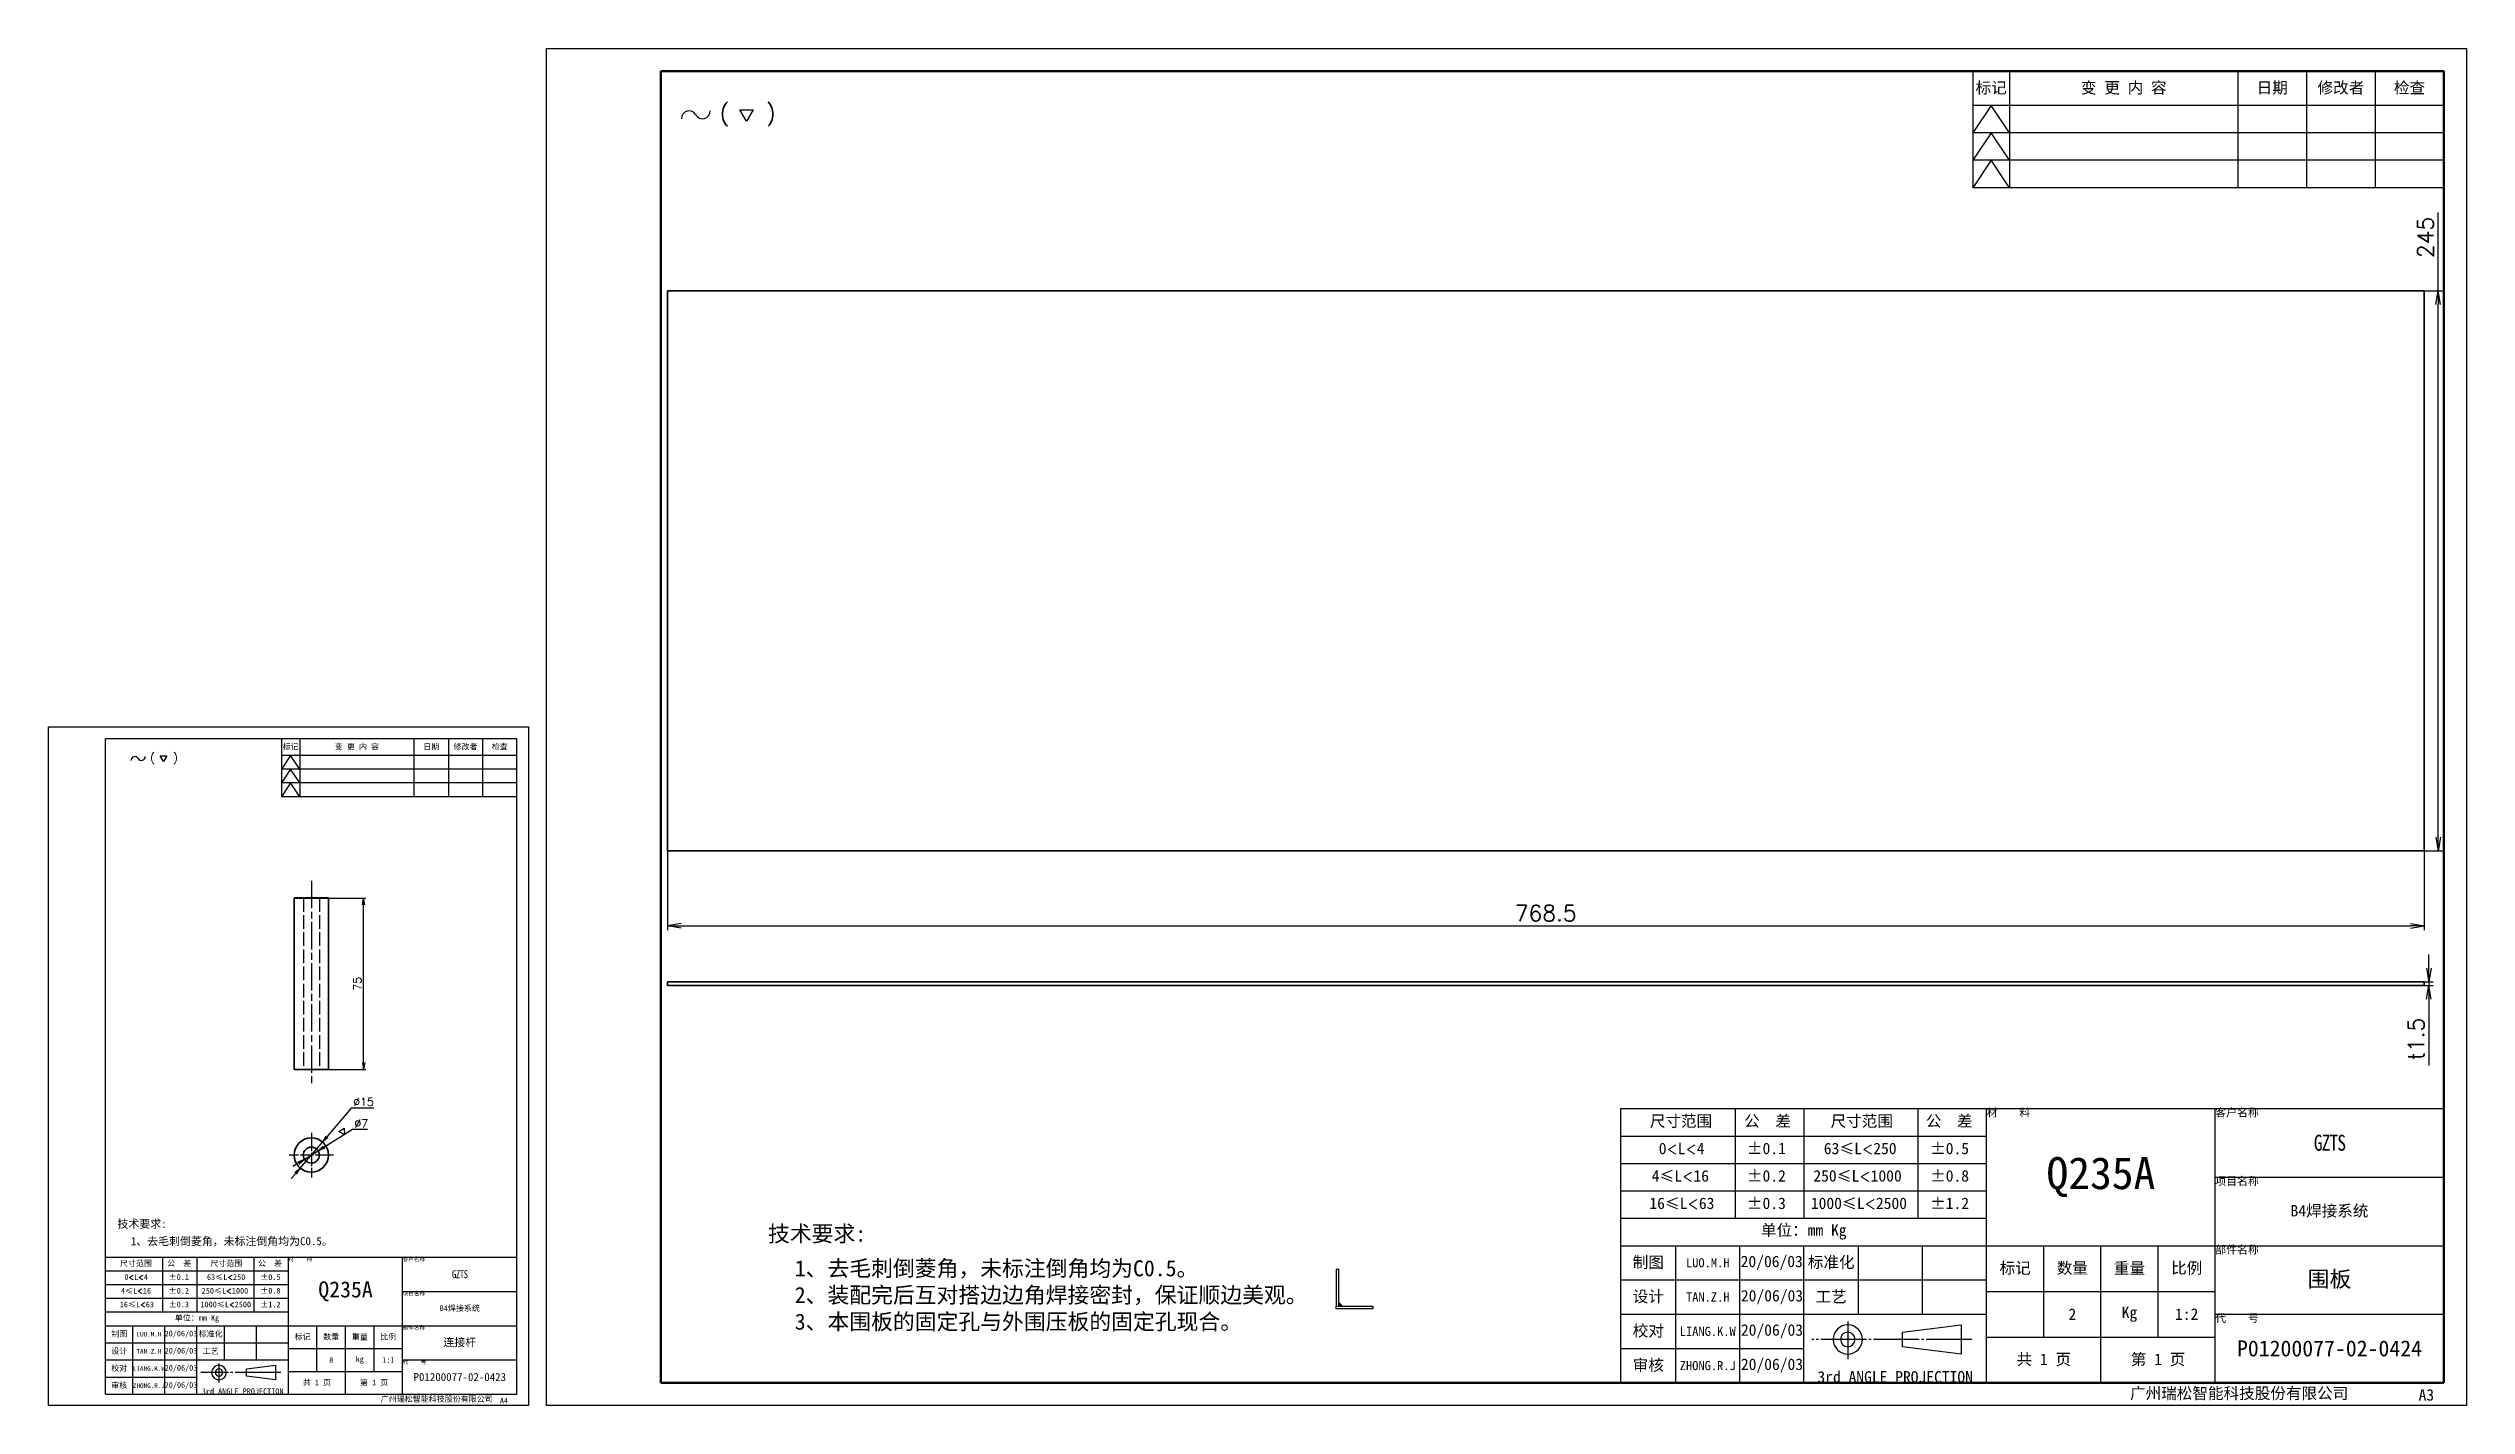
# Model space of a CAD drawing. Header units: millimetres. Extents: x -73083 to 81340, y -6859 to 6812.
# Drawn here: x 66683 to 67741, y -6850 to -6256 of the extents above; entities that cross this region are included whole.
import ezdxf

# ---------------------------------------------------------------- set-up
doc = ezdxf.new("R2010")
doc.units = ezdxf.units.MM
for name, pattern in [('AM_ISO02W050', [7.5, 6, -1.5]), ('AM_ISO08W050', [18, 12, -1.5, 3, -1.5]), ('CENTER-HOKUTO', [23, 20, -1, 1, -1])]:
    doc.linetypes.add(name, pattern=pattern)
doc.layers.add('A3', color=7, linetype='Continuous', plot=False)
for name, color, linetype in [('A4', 7, 'Continuous'), ('title_frame', 7, 'Continuous'), ('word_dim', 253, 'Continuous')]:
    doc.layers.add(name, color=color, linetype=linetype)
for name, color, linetype, lineweight in [('AM_7', 2, 'AM_ISO08W050', 25), ('AM_HID', 1, 'AM_ISO02W050', 25), ('AM_VIS', 7, 'Continuous', 50), ('SOLID LINE', 7, 'Continuous', 30)]:
    doc.layers.add(name, color=color, linetype=linetype, lineweight=lineweight)
doc.styles.get("Standard").update_dxf_attribs({"font": 'romans.shx', "bigfont": 'bigfont.shx'})
doc.dimstyles.new('RS-1-1', dxfattribs={"dimtxt": 3.5, "dimasz": 3, "dimexe": 1, "dimexo": 0, "dimgap": 1, "dimtad": 3, "dimdec": 4, "dimdsep": 46, "dimtxsty": 'Standard', "dimblk1": 'OPEN', "dimblk2": 'OPEN', "dimsah": 1, "dimcen": 0, "dimclrd": 256, "dimclre": 256, "dimclrt": 3, "dimadec": 0, "dimazin": 0, "dimtfac": 1, "dimtdec": 4, "dimtmove": 0, "dimatfit": 3, "dimfxl": 0, "dimtolj": 1, "dimtzin": 0, "dimarcsym": 0})
doc.dimstyles.new('RS-1-1$3', dxfattribs={"dimtxt": 3.5, "dimasz": 3, "dimexe": 1, "dimexo": 0, "dimgap": 1, "dimtad": 3, "dimtih": 1, "dimtoh": 1, "dimdsep": 46, "dimtxsty": 'Standard', "dimblk1": 'OPEN', "dimblk2": 'OPEN', "dimsah": 1, "dimcen": 0, "dimclrd": 256, "dimclre": 256, "dimclrt": 3, "dimadec": 0, "dimazin": 0, "dimtfac": 1, "dimtmove": 0, "dimatfit": 3, "dimfxl": 0, "dimtolj": 1, "dimtzin": 0, "dimarcsym": 0})
doc.dimstyles.new('STANDARD1-2', dxfattribs={"dimscale": 2, "dimtxt": 3.5, "dimasz": 3, "dimexe": 1, "dimexo": 0, "dimgap": 1, "dimtad": 3, "dimdsep": 46, "dimtxsty": 'Standard', "dimblk1": 'OPEN', "dimblk2": 'OPEN', "dimsah": 1, "dimcen": 0, "dimclrd": 256, "dimclre": 256, "dimclrt": 3, "dimazin": 2, "dimtfac": 1, "dimtmove": 0, "dimatfit": 3, "dimldrblk": 'OPEN', "dimfxl": 0, "dimtolj": 1, "dimlwd": -1, "dimlwe": -1, "dimarcsym": 0})

# ---------------------------------------------------------------- blocks, each defined once
blk = doc.blocks.new('shiage0')
at = {"layer": 'word_dim', "color": 3, "linetype": 'Continuous'}
for centre, start, end in [((1.69, 0), 30, 180), ((4.61, 1.69), 210, 0)]:
    blk.add_arc(centre, 1.69, start, end, dxfattribs=at)
blk = doc.blocks.new('12')
at = {"layer": 'title_frame', "color": 3, "linetype": 'Continuous'}
blk.add_lwpolyline([(20.46, 3.03), (19.01, 5.53), (21.9, 5.53)], close=True, dxfattribs=at)
blk.add_blockref('shiage0', (6.23, 3.56), dxfattribs=at)
blk.add_text('(   )', height=3.5, dxfattribs=at).set_placement((14.64, 3.08))
blk = doc.blocks.new('_Open')
at = {"color": 0, "lineweight": -2}
for p, q in [((-1, 0.17), (0, 0)), ((-1, -0.17), (0, 0)), ((0, 0), (-1, 0))]:
    blk.add_line(p, q, dxfattribs=at)
blk = doc.blocks.new('*D684')
at = {"layer": 'DEFPOINTS', "color": 0, "ltscale": 2}
for p in [(66953.8, -6607.4), (67722.3, -6607.4), (67722.3, -6640.2)]:
    blk.add_point(p, dxfattribs=at)
at = {"layer": 'word_dim', "ltscale": 2}
for p, q in [((66953.8, -6607.4), (66953.8, -6642.2)), ((67722.3, -6607.4), (67722.3, -6642.2)), ((66959.8, -6640.2), (67716.3, -6640.2))]:
    blk.add_line(p, q, dxfattribs=at)
at = {"layer": 'word_dim', "ltscale": 2, "xscale": 6, "yscale": 6, "zscale": 6, "rotation": 180}
blk.add_blockref('_Open', (66953.8, -6640.2), dxfattribs=at)
at = {"layer": 'word_dim', "ltscale": 2, "xscale": 6, "yscale": 6, "zscale": 6}
blk.add_blockref('_Open', (67722.3, -6640.2), dxfattribs=at)
at = {"layer": 'word_dim', "color": 3, "ltscale": 2, "insert": (67338, -6634.7), "char_height": 7, "attachment_point": 5}
blk.add_mtext('\\A1;768.5', dxfattribs=at)
blk = doc.blocks.new('*D685')
at = {"layer": 'DEFPOINTS', "color": 0, "ltscale": 2}
for p in [(67722.3, -6362.4), (67728.4, -6362.4), (67722.3, -6607.4)]:
    blk.add_point(p, dxfattribs=at)
at = {"layer": 'word_dim', "ltscale": 2}
for p, q in [((67728.4, -6362.4), (67728.4, -6328)), ((67722.3, -6362.4), (67730.4, -6362.4)), ((67728.4, -6601.4), (67728.4, -6368.4)), ((67722.3, -6607.4), (67730.4, -6607.4))]:
    blk.add_line(p, q, dxfattribs=at)
at = {"layer": 'word_dim', "ltscale": 2, "xscale": 6, "yscale": 6, "zscale": 6}
for p, rotation in [((67728.4, -6362.4), 90), ((67728.4, -6607.4), 270)]:
    blk.add_blockref('_Open', p, dxfattribs=dict(at, rotation=rotation))
at = {"layer": 'word_dim', "color": 3, "ltscale": 2, "insert": (67722.9, -6339), "char_height": 7, "attachment_point": 5, "rotation": 90}
blk.add_mtext('\\A1;245', dxfattribs=at)
blk = doc.blocks.new('*D686')
at = {"layer": 'DEFPOINTS', "color": 0, "ltscale": 2}
for p in [(67722.3, -6664.8), (67722.3, -6666.3), (67724.3, -6666.3)]:
    blk.add_point(p, dxfattribs=at)
at = {"layer": 'word_dim', "ltscale": 2}
for p, q in [((67724.3, -6658.8), (67724.3, -6652.8)), ((67722.3, -6664.8), (67726.3, -6664.8)), ((67724.3, -6664.8), (67724.3, -6666.3)), ((67722.3, -6666.3), (67726.3, -6666.3)), ((67724.3, -6672.3), (67724.3, -6701.3))]:
    blk.add_line(p, q, dxfattribs=at)
at = {"layer": 'word_dim', "ltscale": 2, "xscale": 6, "yscale": 6, "zscale": 6}
for p, rotation in [((67724.3, -6664.8), 270), ((67724.3, -6666.3), 90)]:
    blk.add_blockref('_Open', p, dxfattribs=dict(at, rotation=rotation))
at = {"layer": 'word_dim', "color": 3, "ltscale": 2, "insert": (67718.8, -6689.8), "char_height": 7, "attachment_point": 5, "rotation": 90}
blk.add_mtext('\\A1;{\\Fromans,bigfont|c134;t}1.5', dxfattribs=at)
blk = doc.blocks.new('*D739')
at = {"layer": 'DEFPOINTS', "color": 0, "linetype": 'Continuous', "ltscale": 12}
for p in [(66790.5, -6628.1), (66820.8, -6628.1), (66790.5, -6703.1)]:
    blk.add_point(p, dxfattribs=at)
at = {"layer": 'word_dim', "linetype": 'Continuous', "lineweight": -2, "ltscale": 12}
for p, q in [((66790.5, -6628.1), (66821.8, -6628.1)), ((66820.8, -6700.1), (66820.8, -6631.1)), ((66790.5, -6703.1), (66821.8, -6703.1))]:
    blk.add_line(p, q, dxfattribs=at)
at = {"layer": 'word_dim', "linetype": 'Continuous', "lineweight": -2, "ltscale": 12, "xscale": 3, "yscale": 3, "zscale": 3}
for p, rotation in [((66820.8, -6628.1), 90), ((66820.8, -6703.1), 270)]:
    blk.add_blockref('_Open', p, dxfattribs=dict(at, rotation=rotation))
at = {"layer": 'word_dim', "color": 3, "linetype": 'Continuous', "ltscale": 12, "insert": (66818.1, -6665.6), "char_height": 3.5, "attachment_point": 5, "rotation": 90}
blk.add_mtext('\\A1;75', dxfattribs=at)
blk = doc.blocks.new('*D740')
at = {"layer": 'DEFPOINTS', "color": 0, "linetype": 'Continuous', "ltscale": 5}
for p in [(66802.8, -6734.9), (66793.1, -6746.3)]:
    blk.add_point(p, dxfattribs=at)
at = {"layer": 'word_dim', "linetype": 'Continuous', "lineweight": -2, "ltscale": 5}
for p, q in [((66815.4, -6720.1), (66804.8, -6732.6)), ((66825.3, -6720.1), (66815.4, -6720.1)), ((66793.1, -6746.3), (66802.8, -6734.9)), ((66791.2, -6748.6), (66789.2, -6750.8))]:
    blk.add_line(p, q, dxfattribs=at)
at = {"layer": 'word_dim', "linetype": 'Continuous', "lineweight": -2, "ltscale": 5, "xscale": 3, "yscale": 3, "zscale": 3}
for p, rotation in [((66802.8, -6734.9), 229.5368099981977), ((66793.1, -6746.3), 49.53680999819761)]:
    blk.add_blockref('_Open', p, dxfattribs=dict(at, rotation=rotation))
at = {"layer": 'word_dim', "color": 3, "linetype": 'Continuous', "ltscale": 5, "insert": (66820.8, -6717.3), "char_height": 3.5, "attachment_point": 5}
blk.add_mtext('\\A1;∅15', dxfattribs=at)
blk = doc.blocks.new('*D741')
at = {"layer": 'DEFPOINTS', "color": 0, "linetype": 'Continuous', "ltscale": 5}
for p in [(66800.9, -6738.7), (66795, -6742.4)]:
    blk.add_point(p, dxfattribs=at)
at = {"layer": 'word_dim', "linetype": 'Continuous', "lineweight": -2, "ltscale": 5}
for p, q in [((66795, -6742.4), (66800.9, -6738.7)), ((66816, -6729.4), (66803.5, -6737.2)), ((66822.5, -6729.4), (66816, -6729.4)), ((66792.4, -6744), (66789.9, -6745.6))]:
    blk.add_line(p, q, dxfattribs=at)
at = {"layer": 'word_dim', "linetype": 'Continuous', "lineweight": -2, "ltscale": 5, "xscale": 3, "yscale": 3, "zscale": 3}
for p, rotation in [((66800.9, -6738.7), 211.6234325830448), ((66795, -6742.4), 31.6234325830448)]:
    blk.add_blockref('_Open', p, dxfattribs=dict(at, rotation=rotation))
at = {"layer": 'word_dim', "color": 3, "linetype": 'Continuous', "ltscale": 5, "insert": (66819.8, -6726.7), "char_height": 3.5, "attachment_point": 5}
blk.add_mtext('\\A1;∅7', dxfattribs=at)
blk = doc.blocks.new('shiage1')
at = {"layer": 'word_dim', "color": 3, "linetype": 'Continuous'}
for p, q in [((0, 0), (-1.4, 2.5)), ((-1.4, 2.5), (1.4, 2.5)), ((1.4, 2.5), (0, 0))]:
    blk.add_line(p, q, dxfattribs=at)

msp = doc.modelspace()

# ---------------------------------------------------------------- hatches: boundary and pattern name
at = {"layer": 'word_dim', "linetype": 'Continuous', "ltscale": 5}
msp.add_hatch(color=3, dxfattribs=at).paths.add_polyline_path([(67247.55012, -6806.70975), (67249.15874, -6806.70975), (67247.55012, -6805.11479)])

# ---------------------------------------------------------------- linework, layer by layer
at = {"color": 7, "lineweight": 35}
for p, q in [((66953.75933, -6607.36063), (66953.75933, -6362.36057)), ((67722.25933, -6362.36057), (66953.75933, -6362.36057)), ((67722.25933, -6362.36057), (67722.25933, -6607.36063)), ((66953.75933, -6607.36063), (67722.25933, -6607.36063)), ((66790.46882, -6628.06396), (66790.46833, -6703.06396)), ((66805.46882, -6628.06408), (66805.46833, -6703.06408)), ((66953.75933, -6664.78894), (67722.25933, -6664.78894)), ((66953.75933, -6666.28894), (67722.25933, -6666.28894))]:
    msp.add_line(p, q, dxfattribs=at)
at = {"color": 7, "lineweight": 35, "ltscale": 0.375}
for p, q in [((66790.46882, -6628.06396), (66805.46882, -6628.06408)), ((66790.46833, -6703.06396), (66805.46833, -6703.06408))]:
    msp.add_line(p, q, dxfattribs=at)
at = {"color": 7, "lineweight": 35, "ltscale": 0.0375}
for p, q in [((66953.75933, -6664.78894), (66953.75933, -6666.28894)), ((67722.25933, -6664.78894), (67722.25933, -6666.28894))]:
    msp.add_line(p, q, dxfattribs=at)
at = {"color": 7, "lineweight": 35}
for radius in [7.5, 3.5]:
    msp.add_circle((66797.96833, -6740.57324), radius, dxfattribs=at)
at = {"layer": 'A3', "linetype": 'Continuous'}
msp.add_lwpolyline([(66900.88223, -6256.23236), (67740.88223, -6256.23236), (67740.88223, -6850.23236), (66900.88223, -6850.23236)], close=True, dxfattribs=at)
at = {"layer": 'A4', "linetype": 'Continuous'}
msp.add_lwpolyline([(66682.92243, -6553.23236), (66892.92243, -6553.23236), (66892.92243, -6850.23236), (66682.92243, -6850.23236)], close=True, dxfattribs=at)
at = {"layer": 'AM_7'}
msp.add_line((66797.96882, -6620.56384), (66797.96784, -6710.56457), dxfattribs=at)
at = {"layer": 'AM_7', "ltscale": 0.4875}
for p, q in [((66797.96833, -6730.82324), (66797.96833, -6750.32324)), ((66807.71833, -6740.57324), (66788.21833, -6740.57324))]:
    msp.add_line(p, q, dxfattribs=at)
at = {"layer": 'AM_HID'}
for p, q in [((66794.46882, -6628.06408), (66794.46833, -6703.06408)), ((66801.46882, -6628.06408), (66801.46833, -6703.06408))]:
    msp.add_line(p, q, dxfattribs=at)
at = {"layer": 'AM_VIS', "linetype": 'Continuous'}
for p, q in [((67730.88223, -6266.23236), (66950.88223, -6266.23236)), ((66950.88223, -6840.23236), (66950.88223, -6266.23236)), ((67730.88223, -6840.23236), (67730.88223, -6266.23236)), ((67730.88223, -6840.23236), (66950.88223, -6840.23236))]:
    msp.add_line(p, q, dxfattribs=at)
at = {"layer": 'title_frame', "linetype": 'Continuous'}
for p, q in [((67524.88223, -6266.23236), (67524.88223, -6317.23236)), ((67540.88223, -6266.23236), (67540.88223, -6317.23236)), ((67640.88223, -6317.23236), (67640.88223, -6266.23236)), ((67670.88223, -6266.23236), (67670.88223, -6317.23236)), ((67700.88223, -6266.23236), (67700.88223, -6317.23236)), ((67730.88223, -6317.23236), (67730.88223, -6266.23236)), ((67730.88223, -6281.23236), (67524.88223, -6281.23236)), ((67532.88223, -6281.23236), (67524.88223, -6293.23236)), ((67540.88223, -6293.23236), (67532.88223, -6281.23236)), ((67730.88223, -6293.23236), (67524.88223, -6293.23236)), ((67532.88223, -6293.23236), (67524.88223, -6305.23236)), ((67540.88223, -6305.23236), (67532.88223, -6293.23236)), ((67730.88223, -6305.23236), (67524.88223, -6305.23236)), ((67532.88223, -6305.23236), (67524.88223, -6317.23236)), ((67540.88223, -6317.23236), (67532.88223, -6305.23236)), ((67730.88223, -6317.23236), (67524.88223, -6317.23236)), ((66707.92243, -6558.23236), (66887.92243, -6558.23236)), ((66707.92243, -6845.23236), (66707.92243, -6558.23236)), ((66784.92243, -6558.23236), (66784.92243, -6583.73236)), ((66792.92243, -6558.23236), (66792.92243, -6583.73236)), ((66842.92243, -6583.73236), (66842.92243, -6558.23236)), ((66857.92243, -6558.23236), (66857.92243, -6583.73236)), ((66872.92243, -6558.23236), (66872.92243, -6583.73236)), ((66887.92243, -6845.23236), (66887.92243, -6558.23236)), ((66887.92243, -6565.73236), (66784.92243, -6565.73236)), ((66788.92243, -6565.73236), (66784.92243, -6571.73236)), ((66792.92243, -6571.73236), (66788.92243, -6565.73236)), ((66887.92243, -6571.73236), (66784.92243, -6571.73236)), ((66788.92243, -6571.73236), (66784.92243, -6577.73236)), ((66887.92243, -6577.73236), (66784.92243, -6577.73236)), ((66788.92243, -6577.73236), (66784.92243, -6583.73236)), ((66792.92243, -6577.73236), (66788.92243, -6571.73236)), ((66792.92243, -6583.73236), (66788.92243, -6577.73236)), ((66887.92243, -6583.73236), (66784.92243, -6583.73236)), ((67370.88223, -6720.23236), (67730.88223, -6720.23236)), ((67370.88223, -6840.23236), (67370.88223, -6720.23236)), ((67420.88223, -6720.23236), (67420.88223, -6768.23236)), ((67450.88223, -6720.23236), (67450.88223, -6768.23236)), ((67500.88223, -6768.23236), (67500.88223, -6720.23236)), ((67530.88223, -6840.23236), (67530.88223, -6720.23236)), ((67630.88223, -6840.23236), (67630.88223, -6720.23236)), ((67730.88223, -6840.23236), (67730.88223, -6720.23236)), ((67370.88223, -6732.23236), (67530.88223, -6732.23236)), ((67370.88223, -6744.23236), (67530.88223, -6744.23236)), ((67370.88223, -6756.23236), (67530.88223, -6756.23236)), ((67630.88223, -6750.23236), (67730.88223, -6750.23236)), ((67370.88223, -6768.23236), (67530.88223, -6768.23236)), ((67370.88223, -6780.23236), (67730.88223, -6780.23236)), ((67394.88223, -6840.23236), (67394.88223, -6780.23236)), ((67422.88223, -6840.23236), (67422.88223, -6780.23236)), ((67422.88223, -6840.23236), (67422.88223, -6780.23236)), ((67422.88223, -6840.23236), (67422.88223, -6780.23236)), ((67450.88223, -6840.23236), (67450.88223, -6780.23236)), ((67474.88223, -6810.23236), (67474.88223, -6780.23236)), ((67502.88223, -6810.23236), (67502.88223, -6780.23236)), ((67555.88223, -6820.23236), (67555.88223, -6780.23236)), ((67580.88223, -6840.23236), (67580.88223, -6780.23236)), ((67605.88223, -6820.23236), (67605.88223, -6780.23236)), ((66707.92243, -6785.23236), (66887.92243, -6785.23236)), ((66707.92243, -6845.23236), (66707.92243, -6785.23236)), ((66707.92243, -6791.23236), (66787.92243, -6791.23236)), ((66732.92243, -6785.23236), (66732.92243, -6809.23236)), ((66747.92243, -6785.23236), (66747.92243, -6809.23236)), ((66772.92243, -6809.23236), (66772.92243, -6785.23236)), ((66787.92243, -6845.23236), (66787.92243, -6785.23236)), ((66837.92243, -6845.23236), (66837.92243, -6785.23236)), ((66887.92243, -6845.23236), (66887.92243, -6785.23236)), ((66707.92243, -6797.23236), (66787.92243, -6797.23236)), ((66837.92243, -6800.23236), (66887.92243, -6800.23236)), ((67370.88223, -6795.23236), (67530.88223, -6795.23236)), ((67530.88223, -6800.23236), (67630.88223, -6800.23236)), ((66707.92243, -6803.23236), (66787.92243, -6803.23236)), ((66707.92243, -6809.23236), (66787.92243, -6809.23236)), ((67370.88223, -6810.23236), (67530.88223, -6810.23236)), ((67630.88223, -6810.23236), (67730.88223, -6810.23236)), ((66707.92243, -6815.23236), (66887.92243, -6815.23236)), ((66707.92243, -6822.73236), (66787.92243, -6822.73236)), ((66719.92243, -6845.23236), (66719.92243, -6815.23236)), ((66719.92243, -6845.23236), (66719.92243, -6815.23236)), ((66733.92243, -6845.23236), (66733.92243, -6815.23236)), ((66733.92243, -6845.23236), (66733.92243, -6815.23236)), ((66747.92243, -6845.23236), (66747.92243, -6815.23236)), ((66747.92243, -6845.23236), (66747.92243, -6815.23236)), ((66759.92243, -6830.23236), (66759.92243, -6815.23236)), ((66773.92243, -6830.23236), (66773.92243, -6815.23236)), ((66800.42243, -6835.23236), (66800.42243, -6815.23236)), ((66812.92243, -6845.23236), (66812.92243, -6815.23236)), ((66825.42243, -6835.23236), (66825.42243, -6815.23236)), ((67530.88223, -6820.23236), (67630.88223, -6820.23236)), ((66707.92243, -6830.23236), (66787.92243, -6830.23236)), ((66787.92243, -6825.23236), (66837.92243, -6825.23236)), ((66837.92243, -6830.23236), (66887.92243, -6830.23236)), ((67370.88223, -6825.23236), (67450.88223, -6825.23236)), ((66707.92243, -6837.73236), (66747.92243, -6837.73236)), ((66707.92243, -6837.73236), (66747.92243, -6837.73236)), ((66787.92243, -6835.23236), (66837.92243, -6835.23236)), ((67370.88223, -6840.23236), (67730.88223, -6840.23236)), ((67370.88223, -6840.23236), (67730.88223, -6840.23236)), ((66707.92243, -6845.23236), (66887.92243, -6845.23236)), ((66707.92243, -6845.23236), (66887.92243, -6845.23236))]:
    msp.add_line(p, q, dxfattribs=at)
at = {"layer": 'title_frame', "color": 2, "linetype": 'CENTER-HOKUTO'}
for p, q in [((67524.3624, -6821.26753), (67454.3464, -6821.26753)), ((67470.1512, -6813.39553), (67470.1512, -6829.93313)), ((66757.55692, -6831.81394), (66757.55692, -6840.08274)), ((66784.66252, -6835.74994), (66749.65452, -6835.74994))]:
    msp.add_line(p, q, dxfattribs=at)
at = {"layer": 'title_frame', "color": 3, "linetype": 'Continuous'}
for p, q in [((67494.1512, -6818.06753), (67519.7512, -6814.86753)), ((67494.1512, -6824.46753), (67494.1512, -6818.06753)), ((67519.7512, -6814.86753), (67519.7512, -6827.66753)), ((66769.55692, -6834.14994), (66782.35692, -6832.54994)), ((66769.55692, -6837.34994), (66769.55692, -6834.14994)), ((66782.35692, -6832.54994), (66782.35692, -6838.94994)), ((67519.7512, -6827.66753), (67494.1512, -6824.46753)), ((66782.35692, -6838.94994), (66769.55692, -6837.34994))]:
    msp.add_line(p, q, dxfattribs=at)
for centre, radius in [((67470.1512, -6821.26753), 6.4), ((67470.1512, -6821.26753), 3.2), ((66757.55692, -6835.74994), 3.2), ((66757.55692, -6835.74994), 1.6)]:
    msp.add_arc(centre, radius, 0, 359.98938268, dxfattribs=at)
at = {"layer": 'word_dim', "color": 3, "linetype": 'Continuous', "ltscale": 5}
for p, q in [((67246.35012, -6790.70975), (67246.35012, -6806.70975)), ((67247.55012, -6790.70975), (67246.35012, -6790.70975)), ((67247.55012, -6806.70975), (67247.55012, -6790.70975)), ((67246.35012, -6806.70975), (67247.55012, -6806.70975)), ((67246.35012, -6806.70975), (67262.35012, -6806.70975)), ((67246.35012, -6807.90975), (67246.35012, -6806.70975)), ((67262.35012, -6807.90975), (67246.35012, -6807.90975)), ((67247.55012, -6805.11479), (67249.15874, -6806.70975)), ((67247.55012, -6805.11479), (67249.15874, -6806.70975)), ((67249.15874, -6806.70975), (67247.55012, -6806.70975)), ((67262.35012, -6806.70975), (67262.35012, -6807.90975))]:
    msp.add_line(p, q, dxfattribs=at)

# ---------------------------------------------------------------- block references
at = {"layer": 'word_dim', "color": 3, "linetype": 'Continuous', "ltscale": 5, "xscale": 2, "yscale": 2, "zscale": 2}
msp.add_blockref('12', (66947.39097, -6294.14192), dxfattribs=at)
at = {"layer": 'word_dim', "color": 3, "linetype": 'Continuous', "ltscale": 5}
msp.add_blockref('12', (66712.7975, -6571.4219), dxfattribs=at)
at = {"layer": 'word_dim', "color": 3, "linetype": 'Continuous', "ltscale": 5, "rotation": 31.62343258248222}
msp.add_blockref('shiage1', (66812.44407, -6731.65954), dxfattribs=at)

# ---------------------------------------------------------------- texts
at = {"layer": 'SOLID LINE', "ltscale": 0.5}
for s, insert, char_height, width, attachment_point in [('\\pt30;{\\fSimHei|b0|i0|c134|p2;\\C3;标记}', (67532.88223, -6273.73236), 5, 16, 5), ('\\pt30;{\\fSimHei|b0|i0|c134|p2;\\C3;变 更 内 容}', (67590.88223, -6273.73236), 5, 100, 5), ('\\pt30;{\\fSimHei|b0|i0|c134|p2;\\C3;日期}', (67655.88223, -6273.73236), 5, 30, 5), ('\\pt30;{\\fSimHei|b0|i0|c134|p2;\\C3;修改者}', (67685.88223, -6273.73236), 5, 30, 5), ('\\pt30;{\\fSimHei|b0|i0|c134|p2;\\C3;检查}', (67715.88223, -6273.73236), 5, 30, 5), ('\\pt15;{\\fSimHei|b0|i0|c134|p2;\\C3;标记}', (66788.92243, -6561.98236), 2.5, 8, 5), ('\\pt15;{\\fSimHei|b0|i0|c134|p2;\\C3;变 更 内 容}', (66817.92243, -6561.98236), 2.5, 50, 5), ('\\pt15;{\\fSimHei|b0|i0|c134|p2;\\C3;日期}', (66850.42243, -6561.98236), 2.5, 15, 5), ('\\pt15;{\\fSimHei|b0|i0|c134|p2;\\C3;修改者}', (66865.42243, -6561.98236), 2.5, 15, 5), ('\\pt15;{\\fSimHei|b0|i0|c134|p2;\\C3;检查}', (66880.42243, -6561.98236), 2.5, 15, 5), ('\\pt30;{\\fSimHei|b0|i0|c134|p2;\\C3;尺寸范围}', (67383.52216, -6723.17449), 5, 90.6030377, 1), ('\\pt30;{\\fSimHei|b0|i0|c134|p2;\\C3;公  差}', (67424.82964, -6723.17449), 5, 90.6030377, 1), ('\\pt30;{\\fSimHei|b0|i0|c134|p2;\\C3;尺寸范围}', (67462.61706, -6723.17449), 5, 90.6030377, 1), ('\\pt30;{\\fSimHei|b0|i0|c134|p2;\\C3;公  差}', (67504.29435, -6723.17449), 5, 90.6030377, 1), ('{\\fSimHei|b0|i0|c134|p2;\\C3;材    料}', (67530.88223, -6720.23236), 3.5, 100, 1), ('\\pt21;{\\fSimHei|b0|i0|c134|p2;\\C3;客户名称}', (67630.88223, -6720.23236), 3.5, 100, 1), ('\\pt30;{\\fSimHei|b0|i0|c134|p2;\\C3;0\\Fromans,bigfont|c134;\\H0.9583x;<\\fSimHei|b0|i0|c134|p2;\\H1.044x;L\\Fromans,bigfont|c134;\\H0.9583x;<\\fSimHei|b0|i0|c134|p2;\\H1.044x;4}', (67387.44329, -6735.17449), 5, 90.6030377, 1), ('\\pt30;{\\fSimHei|b0|i0|c134|p2;\\C3;%%P0.1}', (67426.04691, -6735.17449), 5, 90.6030377, 1), ('\\pt30;{\\fSimHei|b0|i0|c134|p2;\\C3;63\\H0.9583x;≤\\H1.044x;L\\Fromans,bigfont|c134;\\H0.9579x;<\\fSimHei|b0|i0|c134|p2;\\H1.044x;250}', (67459.64959, -6735.17449), 5, 90.6030377, 1), ('\\pt30;{\\fSimHei|b0|i0|c134|p2;\\C3;%%P0.5}', (67506.18756, -6735.17449), 5, 90.6030377, 1), ('{\\fSimHei|b0|i0|c134|p2;\\W0.8;\\T0.9;\\C3;GZTS}', (67680.88223, -6735.23236), 7, 100, 5), ('\\pt30;{\\fSimHei|b0|i0|c134|p2;\\C3;4\\H0.9583x;≤\\H1.043x;L\\Fromans,bigfont|c134;\\H0.9588x;<\\fSimHei|b0|i0|c134|p2;\\H1.043x;16}', (67384.37526, -6747.17449), 5, 90.6030377, 1), ('\\pt30;{\\fSimHei|b0|i0|c134|p2;\\C3;%%P0.2}', (67426.04691, -6747.17449), 5, 90.6030377, 1), ('\\pt30;{\\fSimHei|b0|i0|c134|p2;\\C3;250\\H0.9583x;≤\\H1.044x;L\\Fromans,bigfont|c134;\\H0.9579x;<\\fSimHei|b0|i0|c134|p2;\\H1.044x;1000}', (67455.08431, -6747.17449), 5, 90.6030377, 1), ('\\pt30;{\\fSimHei|b0|i0|c134|p2;\\C3;%%P0.8}', (67506.18756, -6747.17449), 5, 90.6030377, 1), ('\\pt84;{\\fSimHei|b0|i0|c134|p2;\\C3;Q235A}', (67580.88223, -6750.23236), 14, 100, 5), ('\\pt21;{\\fSimHei|b0|i0|c134|p2;\\C3;项目名称}', (67630.88223, -6750.23236), 3.5, 100, 1), ('\\pt30;{\\fSimHei|b0|i0|c134|p2;\\C3;16\\H0.9583x;≤\\H1.044x;L\\Fromans,bigfont|c134;\\H0.9579x;<\\fSimHei|b0|i0|c134|p2;\\H1.044x;63}', (67383.34516, -6759.17449), 5, 90.6030377, 1), ('\\pt30;{\\fSimHei|b0|i0|c134|p2;\\C3;%%P0.3}', (67426.04691, -6759.17449), 5, 90.6030377, 1), ('\\pt30;{\\fSimHei|b0|i0|c134|p2;\\C3;%%P1.2}', (67506.18756, -6759.17449), 5, 90.6030377, 1), ('\\pt21;{\\fSimHei|b0|i0|c134|p2;\\C3;技术要求:}', (66713.17655, -6768.93326), 3.5, 30.060526, 1), ('\\pt42;{\\fSimHei|b0|i0|c134|p2;\\C3;技术要求:}', (66997.74858, -6771.47156), 7, 60.121052, 1), ('\\pt30;{\\fSimHei|b0|i0|c134|p2;\\C3;单位：mm Kg}', (67450.88223, -6774.23236), 5, 160, 5), ('{\\fSimHei|b0|i0|c134|p2;\\C3;B4焊接系统}', (67680.88223, -6765.23236), 5, 100, 5), ('\\pt21;{\\fSimHei|b0|i0|c134|p2;\\C3;\\P1、去毛刺倒菱角，未标注倒角均为C0.5。}', (66719.02587, -6770.67447), 3.5, 111.5909352, 1), ('\\pt21;{\\fSimHei|b0|i0|c134|p2;\\C3;部件名称}', (67630.88223, -6780.23236), 3.5, 100, 1), ('\\pt15;{\\fSimHei|b0|i0|c134|p2;\\C3;尺寸范围}', (66714.2424, -6786.70343), 2.5, 45.3015188, 1), ('\\pt15;{\\fSimHei|b0|i0|c134|p2;\\C3;公  差}', (66734.89614, -6786.70343), 2.5, 45.3015188, 1), ('\\pt15;{\\fSimHei|b0|i0|c134|p2;\\C3;尺寸范围}', (66753.78985, -6786.70343), 2.5, 45.3015188, 1), ('\\pt15;{\\fSimHei|b0|i0|c134|p2;\\C3;公  差}', (66774.62849, -6786.70343), 2.5, 45.3015188, 1), ('{\\fSimHei|b0|i0|c134|p2;\\C3;材    料}', (66787.92243, -6785.23236), 1.75, 50, 1), ('\\pt10.5;{\\fSimHei|b0|i0|c134|p2;\\C3;客户名称}', (66837.92243, -6785.23236), 1.75, 50, 1), ('{\\fSimHei|b0|i0|c134|p2;\\W0.8;\\T0.9;\\C3;GZTS}', (66862.92243, -6792.73236), 3.5, 50, 5), ('\\pt42;{\\fSimHei|b0|i0|c134|p2;\\C3;\\P\\pt126;1、去毛刺倒菱角，未标注倒角均为C0.5。\\P\\C6;2、装配完后互对搭边边角焊接密封，保证顺边美观。\\P\\pt84;3、本围板的固定孔与外围压板的固定孔现合。}', (67009.44722, -6774.95397), 7, 279.0694198, 1), ('\\pt30;{\\fSimHei|b0|i0|c134|p2;\\C3;制图}', (67382.88223, -6787.73236), 5, 24, 5), ('\\pt288;{\\fSimHei|b0|i0|c134|p2;\\H0.8x;\\C3;LUO.M.H}', (67408.88223, -6787.73236), 5, 28, 5), ('\\pt60;{\\fSimHei|b0|i0|c134|p2;\\C3;20/06/03}', (67436.88223, -6787.73236), 5, 28, 5), ('\\pt30;{\\fSimHei|b0|i0|c134|p2;\\C3;标准化}', (67462.88223, -6787.73236), 5, 24, 5), ('\\pt30;{\\fSimHei|b0|i0|c134|p2;\\C3;标记}', (67543.38223, -6790.23236), 5, 25, 5), ('\\pt30;{\\fSimHei|b0|i0|c134|p2;\\C3;数量}', (67568.38223, -6790.23236), 5, 25, 5), ('\\pt30;{\\fSimHei|b0|i0|c134|p2;\\C3;重量}', (67593.38223, -6790.23236), 5, 25, 5), ('\\pt30;{\\fSimHei|b0|i0|c134|p2;\\C3;比例}', (67618.38223, -6790.23236), 5, 25, 5), ('{\\fSimHei|b0|i0|c134|p2;\\C3;围板}', (67680.88223, -6795.23236), 7, 100, 5), ('\\pt15;{\\fSimHei|b0|i0|c134|p2;\\C3;4\\H0.9583x;≤\\H1.043x;L\\Fromans,bigfont|c134;\\H0.9588x;<\\fSimHei|b0|i0|c134|p2;\\H1.043x;16}', (66714.66895, -6798.70343), 2.5, 45.3015188, 1), ('\\pt15;{\\fSimHei|b0|i0|c134|p2;\\C3;0\\Fromans,bigfont|c134;\\H0.9583x;<\\fSimHei|b0|i0|c134|p2;\\H1.044x;L\\Fromans,bigfont|c134;\\H0.9583x;<\\fSimHei|b0|i0|c134|p2;\\H1.044x;4}', (66716.20296, -6792.70343), 2.5, 45.3015188, 1), ('\\pt15;{\\fSimHei|b0|i0|c134|p2;\\C3;%%P0.1}', (66735.50477, -6792.70343), 2.5, 45.3015188, 1), ('\\pt15;{\\fSimHei|b0|i0|c134|p2;\\C3;%%P0.2}', (66735.50477, -6798.70343), 2.5, 45.3015188, 1), ('\\pt15;{\\fSimHei|b0|i0|c134|p2;\\C3;250\\H0.9583x;≤\\H1.044x;L\\Fromans,bigfont|c134;\\H0.9579x;<\\fSimHei|b0|i0|c134|p2;\\H1.044x;1000}', (66750.02347, -6798.70343), 2.5, 45.3015188, 1), ('\\pt15;{\\fSimHei|b0|i0|c134|p2;\\C3;63\\H0.9583x;≤\\H1.044x;L\\Fromans,bigfont|c134;\\H0.9579x;<\\fSimHei|b0|i0|c134|p2;\\H1.044x;250}', (66752.30611, -6792.70343), 2.5, 45.3015188, 1), ('\\pt15;{\\fSimHei|b0|i0|c134|p2;\\C3;%%P0.5}', (66775.5751, -6792.70343), 2.5, 45.3015188, 1), ('\\pt15;{\\fSimHei|b0|i0|c134|p2;\\C3;%%P0.8}', (66775.5751, -6798.70343), 2.5, 45.3015188, 1), ('\\pt42;{\\fSimHei|b0|i0|c134|p2;\\C3;Q235A}', (66812.92243, -6800.23236), 7, 50, 5), ('\\pt10.5;{\\fSimHei|b0|i0|c134|p2;\\C3;项目名称}', (66837.92243, -6800.23236), 1.75, 50, 1), ('\\pt30;{\\fSimHei|b0|i0|c134|p2;\\C3;设计}', (67382.88223, -6802.73236), 5, 24, 5), ('\\pt288;{\\fSimHei|b0|i0|c134|p2;\\H0.8x;\\C3;TAN.Z.H}', (67408.88223, -6802.73236), 5, 28, 5), ('\\pt60;{\\fSimHei|b0|i0|c134|p2;\\C3;20/06/03}', (67436.9835, -6802.73236), 5, 27.7974572, 5), ('\\pt30;{\\fSimHei|b0|i0|c134|p2;\\C3;工艺}', (67462.88223, -6802.73236), 5, 24, 5), ('\\pt15;{\\fSimHei|b0|i0|c134|p2;\\C3;16\\H0.9583x;≤\\H1.044x;L\\Fromans,bigfont|c134;\\H0.9579x;<\\fSimHei|b0|i0|c134|p2;\\H1.044x;63}', (66714.1539, -6804.70343), 2.5, 45.3015188, 1), ('\\pt15;{\\fSimHei|b0|i0|c134|p2;\\C3;%%P0.3}', (66735.50477, -6804.70343), 2.5, 45.3015188, 1), ('\\pt15;{\\fSimHei|b0|i0|c134|p2;\\C3;单位：mm Kg}', (66747.92243, -6812.23236), 2.5, 80, 5), ('\\pt15;{\\fSimHei|b0|i0|c134|p2;\\C3;%%P1.2}', (66775.5751, -6804.70343), 2.5, 45.3015188, 1), ('{\\fSimHei|b0|i0|c134|p2;\\C3;B4焊接系统}', (66862.92243, -6807.73236), 2.5, 50, 5), ('\\pt30;{\\fSimHei|b0|i0|c134|p2;\\C3;2}', (67568.38223, -6810.23236), 5, 25, 5), ('\\pt30;{\\fSimHei|b0|i0|c134|p2;\\C3;Kg}', (67593.38223, -6810.23236), 5, 25, 5), ('\\pt30;{\\fSimHei|b0|i0|c134|p2;\\C3;1:2}', (67618.38223, -6810.23236), 5, 25, 5), ('\\pt21;{\\fSimHei|b0|i0|c134|p2;\\C3;代    号}', (67630.88223, -6810.23236), 3.5, 100, 1), ('\\pt15;{\\fSimHei|b0|i0|c134|p2;\\C3;制图}', (66713.92243, -6818.98236), 2.5, 12, 5), ('\\pt60;{\\fSimHei|b0|i0|c134|p2;\\C3;制图}', (66713.92243, -6818.98236), 2.5, 12, 5), ('\\pt288;{\\fSimHei|b0|i0|c134|p2;\\H0.8x;\\C3;LUO.M.H}', (66726.92243, -6818.98236), 2.5, 14, 5), ('\\pt60;{\\fSimHei|b0|i0|c134|p2;\\C3;20/06/03}', (66740.92243, -6818.98236), 2.5, 14, 5), ('\\pt15;{\\fSimHei|b0|i0|c134|p2;\\C3;标准化}', (66753.92243, -6818.98236), 2.5, 12, 5), ('\\pt15;{\\fSimHei|b0|i0|c134|p2;\\C3;标记}', (66794.17243, -6820.23236), 2.5, 12.5, 5), ('\\pt15;{\\fSimHei|b0|i0|c134|p2;\\C3;数量}', (66806.67243, -6820.23236), 2.5, 12.5, 5), ('\\pt15;{\\fSimHei|b0|i0|c134|p2;\\C3;重量}', (66819.17243, -6820.23236), 2.5, 12.5, 5), ('\\pt15;{\\fSimHei|b0|i0|c134|p2;\\C3;比例}', (66831.67243, -6820.23236), 2.5, 12.5, 5), ('\\pt10.5;{\\fSimHei|b0|i0|c134|p2;\\C3;部件名称}', (66837.92243, -6815.23236), 1.75, 50, 1), ('{\\fSimHei|b0|i0|c134|p2;\\C3;连接杆}', (66862.92243, -6822.73236), 3.5, 50, 5), ('\\pt30;{\\fSimHei|b0|i0|c134|p2;\\C3;校对}', (67382.88223, -6817.73236), 5, 24, 5), ('\\pt288;{\\fSimHei|b0|i0|c134|p2;\\H0.8x;\\C3;LIANG.K.W}', (67408.88223, -6817.73236), 5, 28, 5), ('\\pt60;{\\fSimHei|b0|i0|c134|p2;\\C3;20/06/03}', (67436.9835, -6817.73236), 5, 27.7974572, 5), ('{\\fSimHei|b0|i0|c134|p2;\\C3;P01200077-02-0424}', (67680.88223, -6825.23236), 7, 100, 5), ('\\pt15;{\\fSimHei|b0|i0|c134|p2;\\C3;校对}', (66713.92243, -6833.98236), 2.5, 12, 5), ('\\pt60;{\\fSimHei|b0|i0|c134|p2;\\C3;校对}', (66713.92243, -6833.98236), 2.5, 12, 5), ('\\pt15;{\\fSimHei|b0|i0|c134|p2;\\C3;设计}', (66713.92243, -6826.48236), 2.5, 12, 5), ('\\pt60;{\\fSimHei|b0|i0|c134|p2;\\C3;设计}', (66713.92243, -6826.48236), 2.5, 12, 5), ('\\pt288;{\\fSimHei|b0|i0|c134|p2;\\H0.8x;\\C3;LIANG.K.W}', (66726.92243, -6833.98236), 2.5, 14, 5), ('\\pt288;{\\fSimHei|b0|i0|c134|p2;\\H0.8x;\\C3;TAN.Z.H}', (66726.92243, -6826.48236), 2.5, 14, 5), ('\\pt60;{\\fSimHei|b0|i0|c134|p2;\\C3;20/06/03}', (66740.97307, -6826.48236), 2.5, 13.8987286, 5), ('\\pt60;{\\fSimHei|b0|i0|c134|p2;\\C3;20/06/03}', (66740.97307, -6833.98236), 2.5, 13.8987286, 5), ('\\pt15;{\\fSimHei|b0|i0|c134|p2;\\C3;工艺}', (66753.92243, -6826.48236), 2.5, 12, 5), ('\\pt15;{\\fSimHei|b0|i0|c134|p2;\\C3;8}', (66806.67243, -6830.23236), 2.5, 12.5, 5), ('\\pt15;{\\fSimHei|b0|i0|c134|p2;\\C3;kg}', (66819.17243, -6830.23236), 2.5, 12.5, 5), ('\\pt15;{\\fSimHei|b0|i0|c134|p2;\\C3;1:1}', (66831.67243, -6830.23236), 2.5, 12.5, 5), ('\\pt10.5;{\\fSimHei|b0|i0|c134|p2;\\C3;代    号}', (66837.92243, -6830.23236), 1.75, 50, 1), ('\\pt30;{\\fSimHei|b0|i0|c134|p2;\\C3;审核}', (67382.88223, -6832.73236), 5, 24, 5), ('\\pt288;{\\fSimHei|b0|i0|c134|p2;\\H0.8x;\\C3;ZHONG.R.J}', (67408.88223, -6832.73236), 5, 28, 5), ('\\pt60;{\\fSimHei|b0|i0|c134|p2;\\C3;20/06/03}', (67436.9835, -6832.73236), 5, 27.7974572, 5), ('\\pt30;{\\fSimHei|b0|i0|c134|p2;\\C3;共 1 页}', (67555.88223, -6830.23236), 5, 50, 5), ('\\pt30;{\\fSimHei|b0|i0|c134|p2;\\C3;第 1 页}', (67605.88223, -6830.23236), 5, 50, 5), ('\\pt15;{\\fSimHei|b0|i0|c134|p2;\\C3;审核}', (66713.92243, -6841.48236), 2.5, 12, 5), ('\\pt60;{\\fSimHei|b0|i0|c134|p2;\\C3;审核}', (66713.92243, -6841.48236), 2.5, 12, 5), ('\\pt288;{\\fSimHei|b0|i0|c134|p2;\\H0.8x;\\C3;ZHONG.R.J}', (66726.92243, -6841.48236), 2.5, 14, 5), ('\\pt60;{\\fSimHei|b0|i0|c134|p2;\\C3;20/06/03}', (66740.97307, -6841.48236), 2.5, 13.8987286, 5), ('{\\fSimHei|b0|i0|c134|p2;\\C3;3rd ANGLE PROJECTION}', (66767.92243, -6845.23236), 2.5, 40, 8), ('\\pt15;{\\fSimHei|b0|i0|c134|p2;\\C3;共 1 页}', (66800.42243, -6840.23236), 2.5, 25, 5), ('\\pt15;{\\fSimHei|b0|i0|c134|p2;\\C3;第 1 页}', (66825.42243, -6840.23236), 2.5, 25, 5), ('{\\fSimHei|b0|i0|c134|p2;\\C3;P01200077-02-0423}', (66862.92243, -6837.73236), 3.5, 50, 5), ('{\\fSimHei|b0|i0|c134|p2;\\C3;3rd ANGLE PROJECTION}', (67490.88223, -6840.23236), 5, 80, 8), ('\\pt30;{\\fSimHei|b0|i0|c134|p2;\\C3;广州瑞松智能科技股份有限公司}', (67593.61946, -6842.30332), 5, 157.1236163, 1), ('\\pt30;{\\fSimHei|b0|i0|c134|p2;\\C3;A3}', (67719.85997, -6843.02717), 5, 157.1236163, 1)]:
    msp.add_mtext(s, dxfattribs=dict(at, insert=insert, char_height=char_height, width=width, attachment_point=attachment_point))
at = {"layer": 'SOLID LINE', "ltscale": 0.5, "attachment_point": 1, "line_spacing_factor": 0.72}
for s, insert, char_height, width in [('\\pt30;{\\fSimHei|b0|i0|c134|p2;\\C3;1000\\H0.9583x;≤\\H1.044x;L\\Fromans,bigfont|c134;\\H0.9579x;<\\fSimHei|b0|i0|c134|p2;\\H1.044x;2500}', (67453.98692, -6759.17449), 5, 90.6030377), ('\\pt15;{\\fSimHei|b0|i0|c134|p2;\\C3;1000\\H0.9583x;≤\\H1.044x;L\\Fromans,bigfont|c134;\\H0.9579x;<\\fSimHei|b0|i0|c134|p2;\\H1.044x;2500}', (66749.47478, -6804.70343), 2.5, 45.3015188)]:
    msp.add_mtext(s, dxfattribs=dict(at, insert=insert, char_height=char_height, width=width))
at = {"layer": 'word_dim', "linetype": 'Continuous', "char_height": 2.5, "width": 66.8459239, "attachment_point": 1}
for s, insert in [('\\pt15;{\\fSimHei|b0|i0|c134|p2;\\C3;广州瑞松智能科技股份有限公司}', (66828.31687, -6846.06601)), ('\\pt21;{\\fSimHei|b0|i0|c134|p2;\\C3;A4}', (66880.4495, -6846.7753))]:
    msp.add_mtext(s, dxfattribs=dict(at, insert=insert))

# ---------------------------------------------------------------- dimensions: what is measured, and where the dimension line sits
at = {"layer": 'word_dim', "ltscale": 2}
dim = msp.add_linear_dim(base=(67728.36771, -6362.36057), p1=(67722.25933, -6607.36063), p2=(67722.25933, -6362.36057), angle=90, dimstyle='STANDARD1-2', dxfattribs=at)
dim.commit()
dim.dimension.update_dxf_attribs({"geometry": '*D685', "text_midpoint": (67728.36771, -6339.02805), "dimtype": 160})
dim = msp.add_linear_dim(base=(67722.25933, -6640.15966), p1=(66953.75933, -6607.36063), p2=(67722.25933, -6607.36063), dimstyle='STANDARD1-2', dxfattribs=at)
dim.commit()
dim.dimension.update_dxf_attribs({"geometry": '*D684', "text_midpoint": (67338.00933, -6634.65966)})
at = {"layer": 'word_dim', "linetype": 'Continuous', "ltscale": 12}
dim = msp.add_linear_dim(base=(66820.81437, -6628.06396), p1=(66790.46833, -6703.06396), p2=(66790.46735, -6628.06396), angle=90, dimstyle='RS-1-1', dxfattribs=at)
dim.commit()
dim.dimension.update_dxf_attribs({"geometry": '*D739', "text_midpoint": (66818.06437, -6665.56396)})
at = {"layer": 'word_dim', "ltscale": 2}
dim = msp.add_linear_dim(base=(67724.31345, -6666.28894), p1=(67722.25933, -6664.78894), p2=(67722.25933, -6666.28894), angle=90, text='{\\Fromans,bigfont|c134;t}<>', dimstyle='STANDARD1-2', dxfattribs=at)
dim.commit()
dim.dimension.update_dxf_attribs({"geometry": '*D686', "text_midpoint": (67724.31345, -6689.78894), "dimtype": 160})
at = {"layer": 'word_dim', "linetype": 'Continuous', "ltscale": 5}
for p1, p2, picture, middle in [((66793.10113, -6746.27941), (66802.83553, -6734.86706), '*D740', (66820.84895, -6720.09896)), ((66794.98804, -6742.40841), (66800.94862, -6738.73807), '*D741', (66819.78586, -6729.44783))]:
    dim = msp.add_diameter_dim_2p(p1=p1, p2=p2, dimstyle='RS-1-1$3', dxfattribs=at)
    dim.commit()
    dim.dimension.update_dxf_attribs({"geometry": picture, "text_midpoint": middle, "dimtype": 163})

doc.saveas('drawing.dxf')
